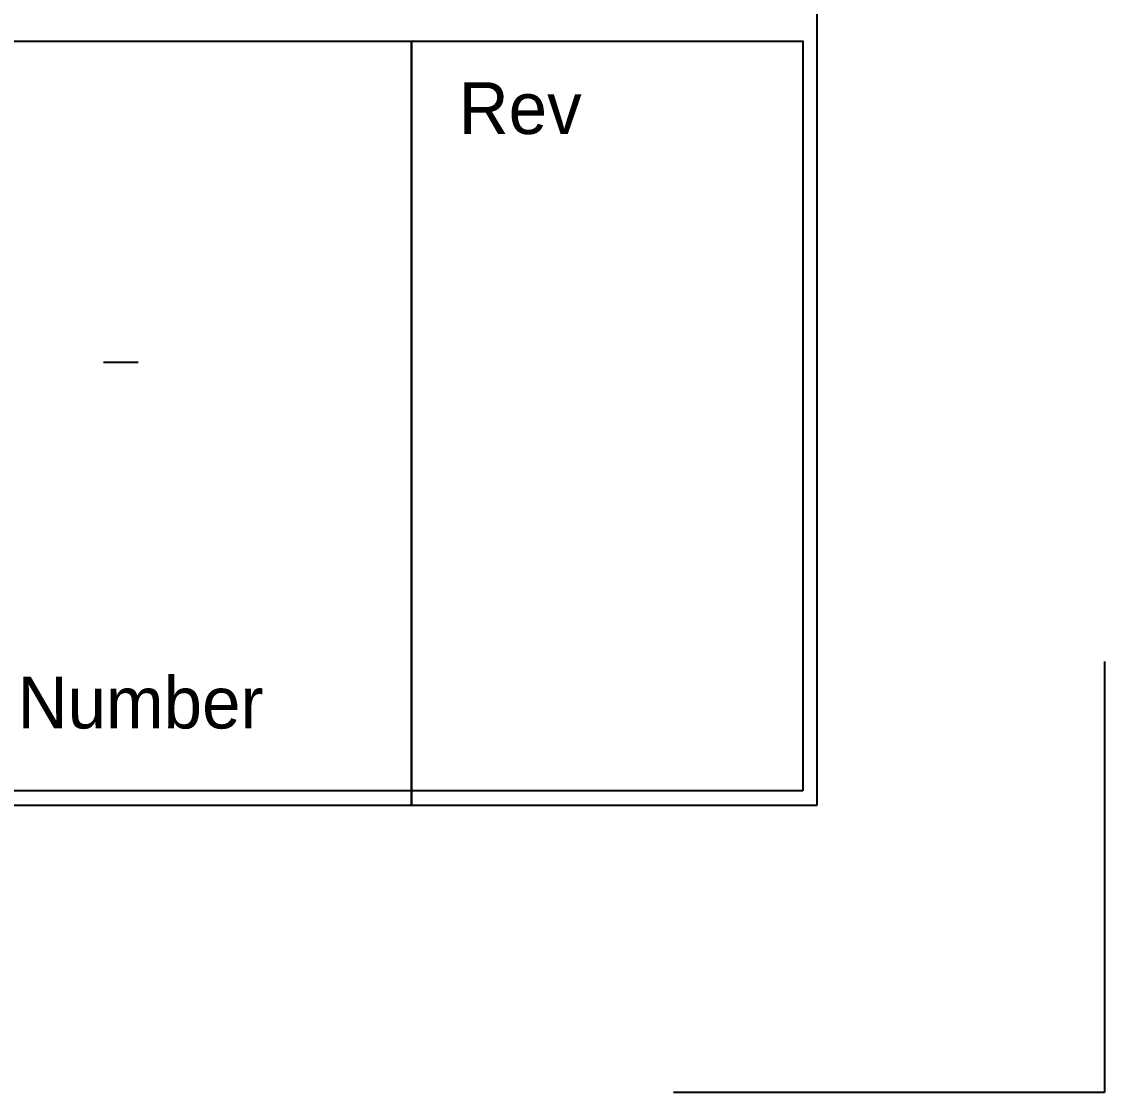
# Model space of a CAD drawing. Extents: x 0 to 841, y 0 to 594.
# Drawn here: x 803.31 to 841, y 0 to 37.28 of the extents above; entities that cross this region are included whole.
import ezdxf

# ---------------------------------------------------------------- set-up
doc = ezdxf.new("R2010")
doc.units = 0
doc.layers.add('Z-Zz_10_20-Z-P_CadFrame', color=7, linetype='Continuous')
doc.layers.add('Z-Zz_10_20-Z-P_CadFrameAttributeTitles', color=7, linetype='Continuous')

# ---------------------------------------------------------------- blocks, each defined once
blk = doc.blocks.new('AECOM_TitleBlock_A1v')
blk.add_lwpolyline([(806.164, 25.422), (807.364, 25.422)])
at = {"layer": 'Z-Zz_10_20-Z-P_CadFrame'}
for p, q in [((831, 10), (831, 584)), ((841, 15), (841, 0)), ((20, 10), (831, 10)), ((841, 0), (826, 0))]:
    blk.add_line(p, q, dxfattribs=at)
for points in [[(830.5, 10.502), (731.5, 10.502), (731.5, 36.602), (830.5, 36.602)], [(816.882, 10), (816.882, 10), (816.882, 36.602), (816.882, 36.602)]]:
    blk.add_lwpolyline(points, close=True, dxfattribs=at)
at = {"layer": 'Z-Zz_10_20-Z-P_CadFrameAttributeTitles'}
for s, p in [('Rev', (818.527, 33.365)), ('Number', (803.172, 12.669))]:
    blk.add_text(s, height=1.8, dxfattribs=at).set_placement(p)

msp = doc.modelspace()

# ---------------------------------------------------------------- block references
msp.add_blockref('AECOM_TitleBlock_A1v', (0, 0))

doc.saveas('drawing.dxf')
